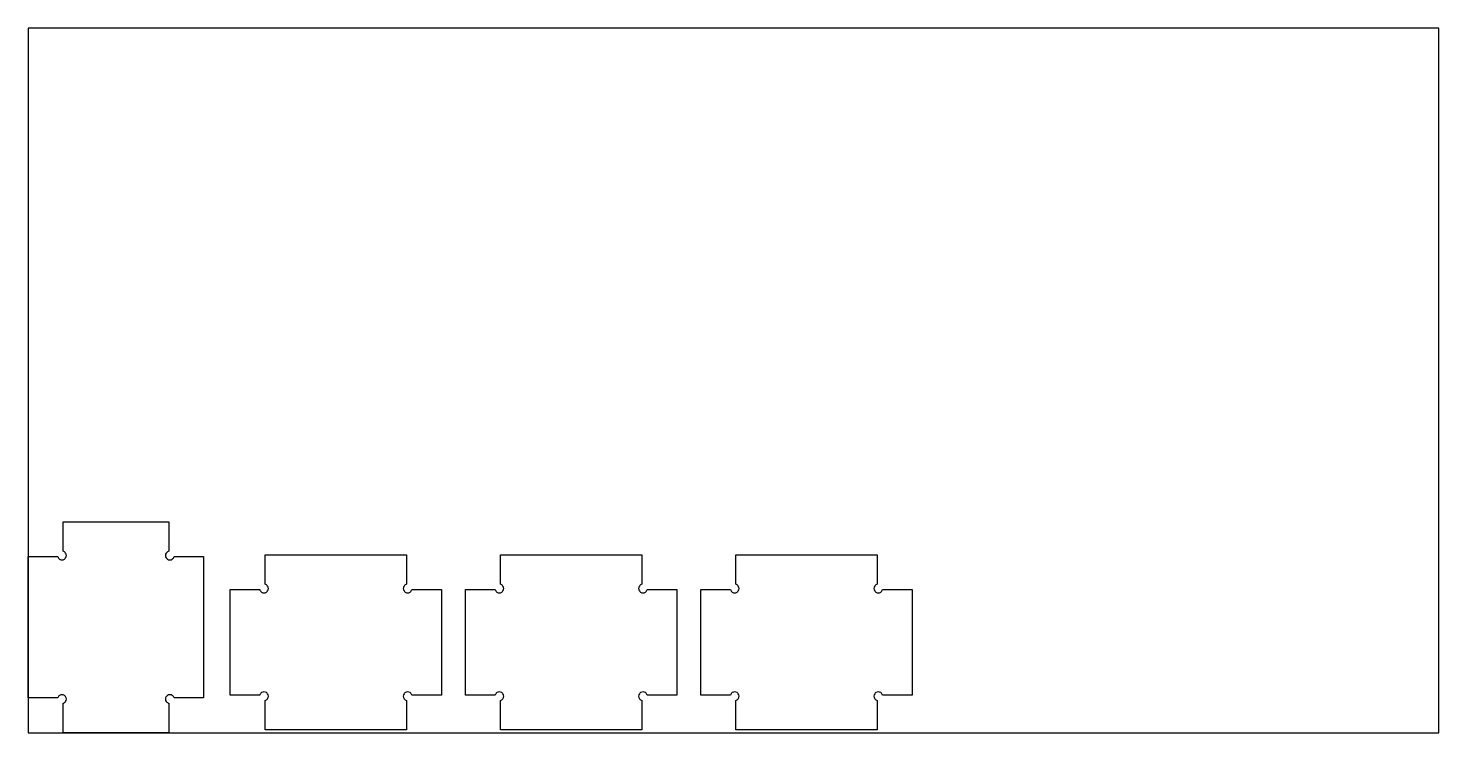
# Model space of a CAD drawing. Header units: metres. Extents: x 0 to 1000, y 0 to 500.
import ezdxf

# ---------------------------------------------------------------- set-up
doc = ezdxf.new("R2010")
doc.units = ezdxf.units.M

msp = doc.modelspace()

# ---------------------------------------------------------------- linework, layer by layer
at = {"layer": 'BOUNDARY', "color": 1}
msp.add_lwpolyline([(0, 0), (1000, 0), (1000, 500), (0, 500), (0, 0)], dxfattribs=at)
at = {"layer": 'LargestFace', "color": 2}
for p, q in [((24.7086, 149.7472), (99.6386, 149.7472)), ((24.7086, 128.8088), (24.7086, 149.7472)), ((99.6386, 149.7472), (99.6386, 128.8088)), ((0, 24.7086), (0, 125.0386)), ((0, 125.0386), (20.9384, 125.0386)), ((103.4088, 125.0386), (124.3472, 125.0386)), ((124.3472, 125.0386), (124.3472, 24.7086)), ((167.89052, 105.4088), (167.89052, 126.3472)), ((167.89052, 126.3472), (268.22052, 126.3472)), ((268.22052, 126.3472), (268.22052, 105.4088)), ((334.74188, 105.4088), (334.74188, 126.3472)), ((334.74188, 126.3472), (435.07188, 126.3472)), ((435.07188, 126.3472), (435.07188, 105.4088)), ((501.59324, 105.4088), (501.59324, 126.3472)), ((501.59324, 126.3472), (601.92324, 126.3472)), ((601.92324, 126.3472), (601.92324, 105.4088)), ((143.18192, 26.7086), (143.18192, 101.6386)), ((143.18192, 101.6386), (164.12032, 101.6386)), ((271.99072, 101.6386), (292.92912, 101.6386)), ((292.92912, 101.6386), (292.92912, 26.7086)), ((310.03328, 26.7086), (310.03328, 101.6386)), ((310.03328, 101.6386), (330.97168, 101.6386)), ((438.84208, 101.6386), (459.78048, 101.6386)), ((459.78048, 101.6386), (459.78048, 26.7086)), ((476.88464, 26.7086), (476.88464, 101.6386)), ((476.88464, 101.6386), (497.82304, 101.6386)), ((605.69344, 101.6386), (626.63184, 101.6386)), ((626.63184, 101.6386), (626.63184, 26.7086)), ((20.9384, 24.7086), (0, 24.7086)), ((24.7086, 0), (24.7086, 20.9384)), ((99.6386, 20.9384), (99.6386, 0)), ((124.3472, 24.7086), (103.4088, 24.7086)), ((164.12032, 26.7086), (143.18192, 26.7086)), ((167.89052, 2), (167.89052, 22.9384)), ((268.22052, 22.9384), (268.22052, 2)), ((292.92912, 26.7086), (271.99072, 26.7086)), ((330.97168, 26.7086), (310.03328, 26.7086)), ((334.74188, 2), (334.74188, 22.9384)), ((435.07188, 22.9384), (435.07188, 2)), ((459.78048, 26.7086), (438.84208, 26.7086)), ((497.82304, 26.7086), (476.88464, 26.7086)), ((501.59324, 2), (501.59324, 22.9384)), ((601.92324, 22.9384), (601.92324, 2)), ((626.63184, 26.7086), (605.69344, 26.7086)), ((99.6386, 0), (24.7086, 0)), ((268.22052, 2), (167.89052, 2)), ((435.07188, 2), (334.74188, 2)), ((601.92324, 2), (501.59324, 2))]:
    msp.add_line(p, q, dxfattribs=at)
for centre, radius, start, end in [((24.0247, 125.8985), 3.20386, 195.568, 235.55), ((23.9367, 125.6216), 2.92698, 233.904, -53.904), ((23.8487, 125.7225), 3.20386, 34.4499, 74.4316), ((23.8487, 125.8985), 3.20386, -55.55, -34.45), ((24.1256, 125.8105), 2.92698, -36.096, 36.096), ((100.2216, 125.8105), 2.92698, 143.904, 216.096), ((100.4985, 125.7225), 3.20386, 105.5684, 145.5501), ((100.4985, 125.8985), 3.20386, 214.45, 235.55), ((100.4105, 125.6216), 2.92698, 233.904, -53.904), ((100.3225, 125.8985), 3.20386, -55.55, -15.568), ((167.20662, 102.4985), 3.20386, -164.432, -124.45), ((167.03062, 102.3225), 3.20386, 34.4499, 74.4316), ((167.03062, 102.4985), 3.20386, -55.5501, -34.4499), ((167.30752, 102.4105), 2.92698, -36.096, 36.096), ((268.80352, 102.4105), 2.92698, 143.904, -143.904), ((269.08042, 102.3225), 3.20386, 105.568, 145.55), ((269.08042, 102.4985), 3.20386, -145.55, -124.45), ((268.90442, 102.4985), 3.20386, -55.5501, -15.5684), ((334.05798, 102.4985), 3.20386, -164.432, -124.45), ((333.88198, 102.3225), 3.20386, 34.4499, 74.4316), ((333.88198, 102.4985), 3.20386, -55.5501, -34.4499), ((334.15888, 102.4105), 2.92698, -36.096, 36.096), ((435.65488, 102.4105), 2.92698, 143.904, -143.904), ((435.93178, 102.3225), 3.20386, 105.568, 145.55), ((435.93178, 102.4985), 3.20386, -145.55, -124.45), ((435.75578, 102.4985), 3.20386, -55.5501, -15.5684), ((500.90934, 102.4985), 3.20386, -164.432, -124.45), ((500.73334, 102.3225), 3.20386, 34.4499, 74.4316), ((500.73334, 102.4985), 3.20386, -55.5501, -34.4499), ((501.01024, 102.4105), 2.92698, -36.096, 36.096), ((602.50624, 102.4105), 2.92698, 143.904, -143.904), ((602.78314, 102.3225), 3.20386, 105.568, 145.55), ((602.78314, 102.4985), 3.20386, -145.55, -124.45), ((602.60714, 102.4985), 3.20386, -55.5501, -15.5684), ((167.11862, 102.2216), 2.92698, -126.096, -53.904), ((268.99242, 102.2216), 2.92698, -126.096, -53.904), ((333.96998, 102.2216), 2.92698, -126.096, -53.904), ((435.84378, 102.2216), 2.92698, -126.096, -53.904), ((500.82134, 102.2216), 2.92698, -126.096, -53.904), ((602.69514, 102.2216), 2.92698, -126.096, -53.904), ((24.0247, 23.8487), 3.20386, 124.4499, 164.4316), ((23.9367, 24.1256), 2.92698, 53.904, 126.096), ((23.8487, 24.0247), 3.20386, -74.432, -34.45), ((23.8487, 23.8487), 3.20386, 34.4499, 55.5501), ((24.1256, 23.9367), 2.92698, -36.096, 36.096), ((100.2216, 23.9367), 2.92698, 143.904, 216.096), ((100.4985, 23.8487), 3.20386, 124.4499, 145.5501), ((100.4985, 24.0247), 3.20386, 214.45, 254.432), ((100.4105, 24.1256), 2.92698, 53.904, 126.096), ((100.3225, 23.8487), 3.20386, 15.5684, 55.5501), ((167.20662, 25.8487), 3.20386, 124.45, 164.432), ((167.11862, 26.1256), 2.92698, 53.904, 126.096), ((167.03062, 26.0247), 3.20386, -74.4316, -34.4499), ((167.03062, 25.8487), 3.20386, 34.4499, 55.5501), ((167.30752, 25.9367), 2.92698, -36.096, 36.096), ((268.80352, 25.9367), 2.92698, 143.904, -143.904), ((269.08042, 25.8487), 3.20386, 124.45, 145.55), ((269.08042, 26.0247), 3.20386, -145.55, -105.568), ((268.99242, 26.1256), 2.92698, 53.904, 126.096), ((268.90442, 25.8487), 3.20386, 15.5684, 55.5501), ((334.05798, 25.8487), 3.20386, 124.45, 164.432), ((333.96998, 26.1256), 2.92698, 53.904, 126.096), ((333.88198, 26.0247), 3.20386, -74.4316, -34.4499), ((333.88198, 25.8487), 3.20386, 34.4499, 55.5501), ((334.15888, 25.9367), 2.92698, -36.096, 36.096), ((435.65488, 25.9367), 2.92698, 143.904, -143.904), ((435.93178, 25.8487), 3.20386, 124.45, 145.55), ((435.93178, 26.0247), 3.20386, -145.55, -105.568), ((435.84378, 26.1256), 2.92698, 53.904, 126.096), ((435.75578, 25.8487), 3.20386, 15.5684, 55.5501), ((500.90934, 25.8487), 3.20386, 124.45, 164.432), ((500.82134, 26.1256), 2.92698, 53.904, 126.096), ((500.73334, 26.0247), 3.20386, -74.4316, -34.4499), ((500.73334, 25.8487), 3.20386, 34.4499, 55.5501), ((501.01024, 25.9367), 2.92698, -36.096, 36.096), ((602.50624, 25.9367), 2.92698, 143.904, -143.904), ((602.78314, 25.8487), 3.20386, 124.45, 145.55), ((602.78314, 26.0247), 3.20386, -145.55, -105.568), ((602.69514, 26.1256), 2.92698, 53.904, 126.096), ((602.60714, 25.8487), 3.20386, 15.5684, 55.5501)]:
    msp.add_arc(centre, radius, start, end, dxfattribs=at)

doc.saveas('drawing.dxf')
